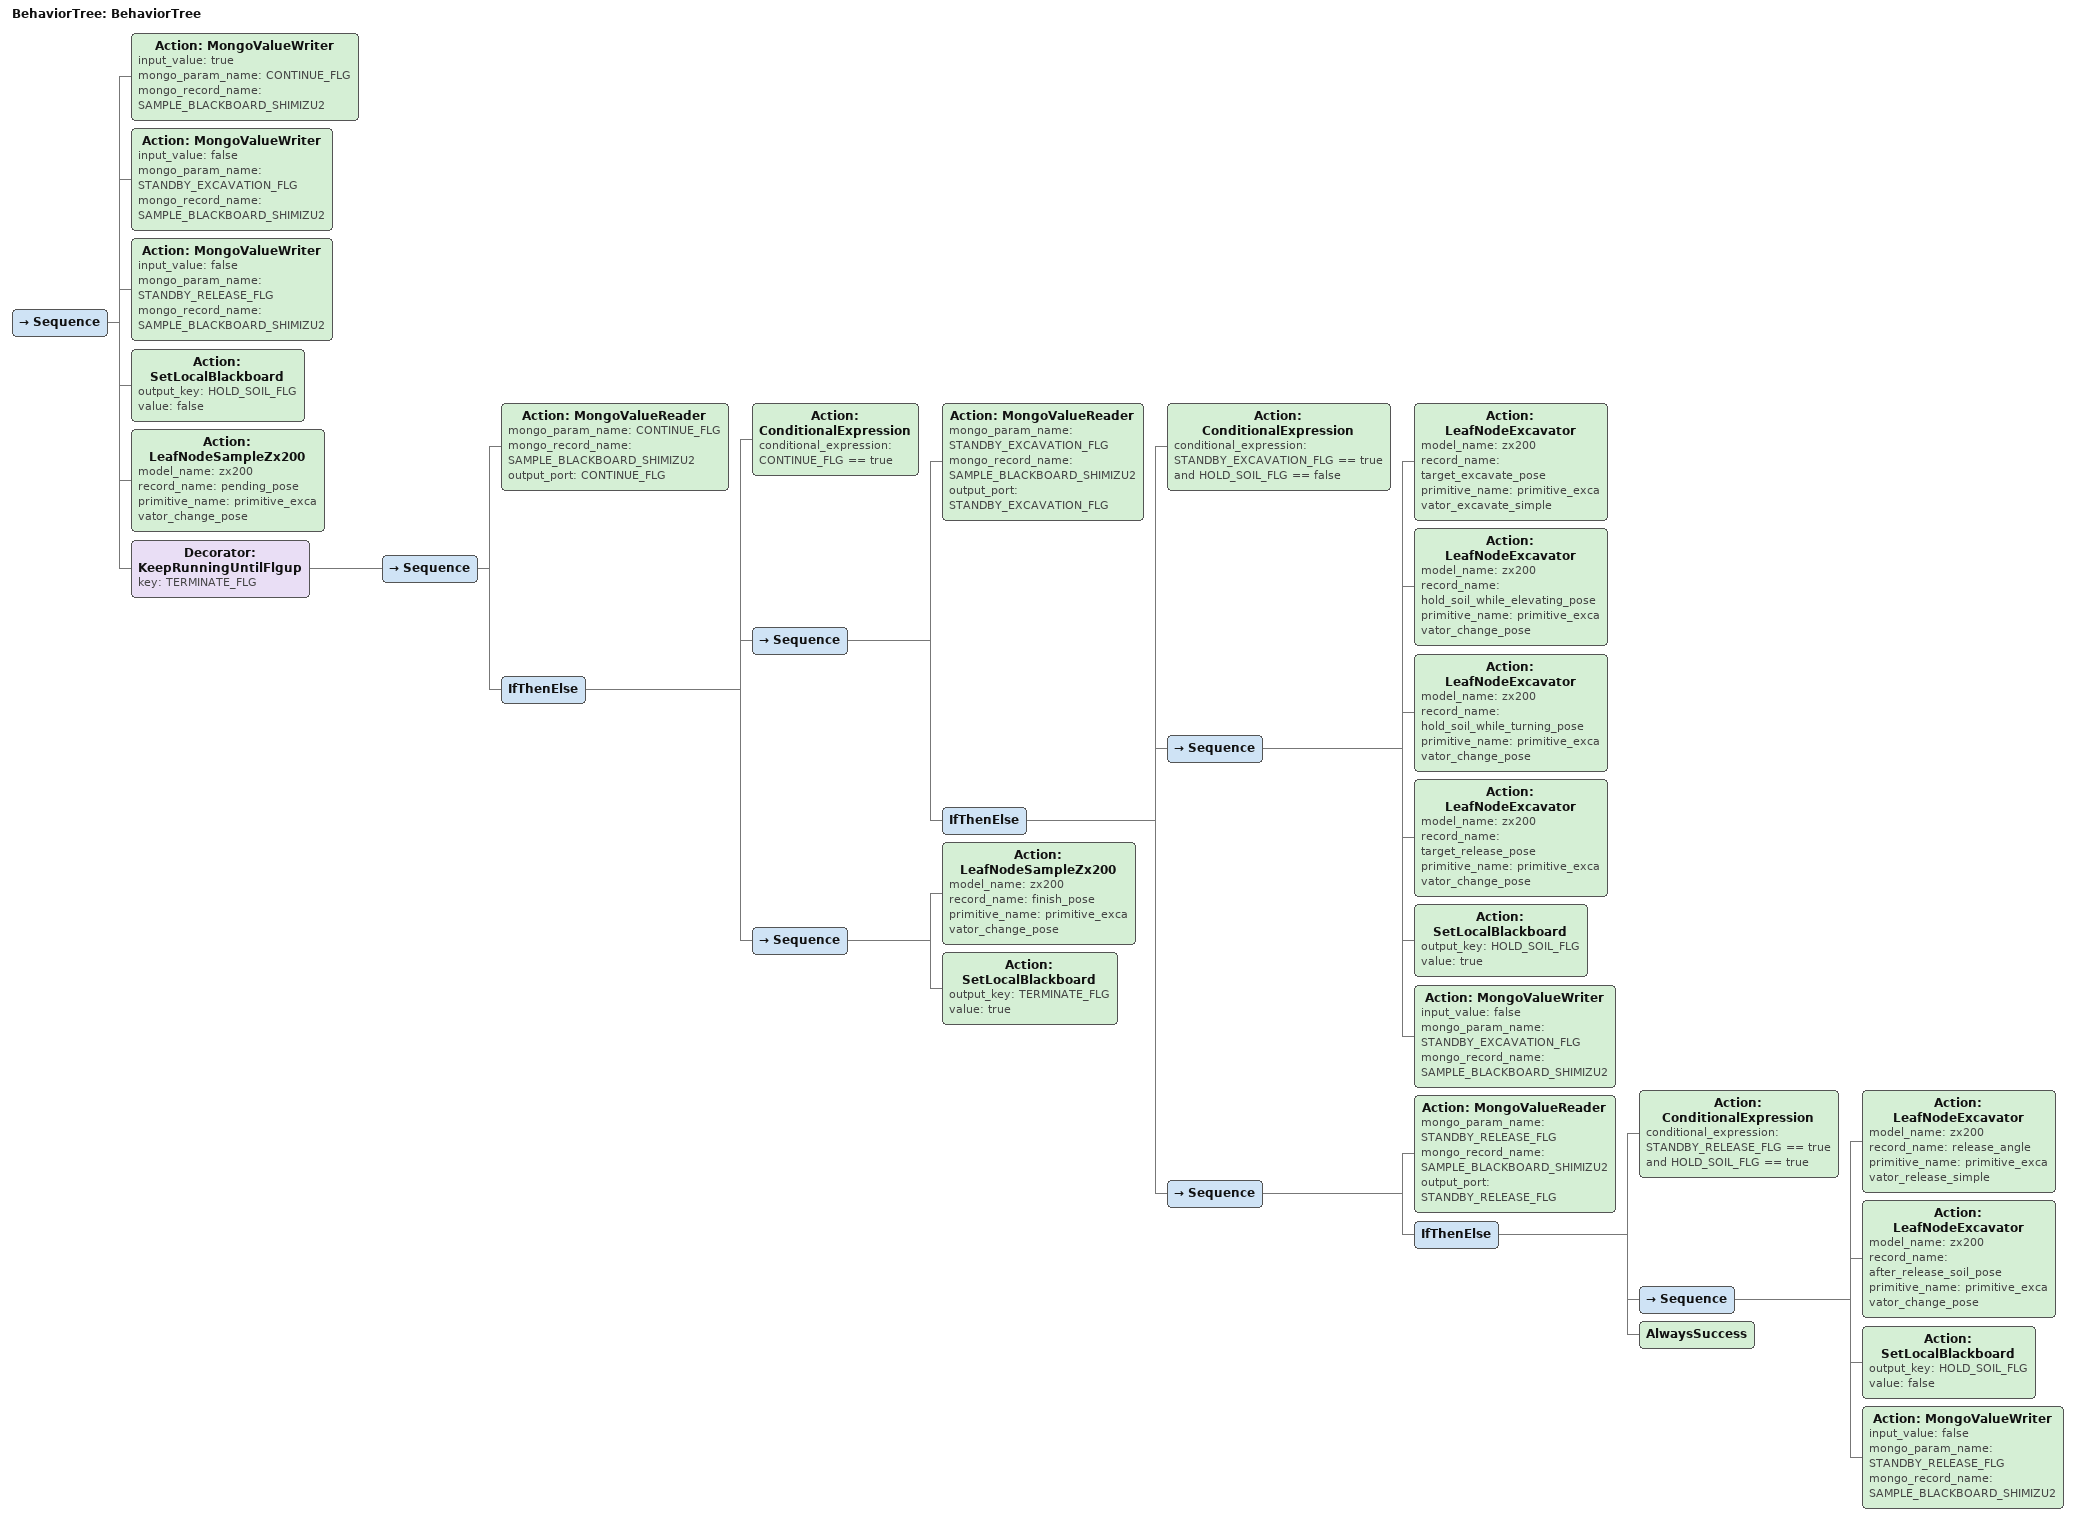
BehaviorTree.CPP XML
<?xml version="1.0"?>
<root main_tree_to_execute="BehaviorTree">
    <BehaviorTree ID="BehaviorTree">
        <Sequence>
            <Action ID="MongoValueWriter" input_value="true" mongo_param_name="CONTINUE_FLG" mongo_record_name="SAMPLE_BLACKBOARD_SHIMIZU2"/>
            <Action ID="MongoValueWriter" input_value="false" mongo_param_name="STANDBY_EXCAVATION_FLG" mongo_record_name="SAMPLE_BLACKBOARD_SHIMIZU2"/>
            <Action ID="MongoValueWriter" input_value="false" mongo_param_name="STANDBY_RELEASE_FLG" mongo_record_name="SAMPLE_BLACKBOARD_SHIMIZU2"/>
            <Action ID="SetLocalBlackboard" output_key="HOLD_SOIL_FLG" value="false"/>
            <Action  model_name="zx200" ID="LeafNodeSampleZx200" record_name="pending_pose" primitive_name="primitive_excavator_change_pose"/>
            <Decorator ID="KeepRunningUntilFlgup" key="TERMINATE_FLG">
                <Sequence>
                    <Action ID="MongoValueReader" mongo_param_name="CONTINUE_FLG" mongo_record_name="SAMPLE_BLACKBOARD_SHIMIZU2" output_port="CONTINUE_FLG"/>
                    <IfThenElse>
                        <Action ID="ConditionalExpression" conditional_expression="CONTINUE_FLG == true"/>
                        <Sequence>
                            <Action ID="MongoValueReader" mongo_param_name="STANDBY_EXCAVATION_FLG" mongo_record_name="SAMPLE_BLACKBOARD_SHIMIZU2" output_port="STANDBY_EXCAVATION_FLG"/>
                            <IfThenElse>
                                <Action ID="ConditionalExpression" conditional_expression="STANDBY_EXCAVATION_FLG == true and HOLD_SOIL_FLG == false"/>
                                <Sequence>
                                    <Action  model_name="zx200" ID="LeafNodeExcavator" record_name="target_excavate_pose" primitive_name="primitive_excavator_excavate_simple"/>
                                    <Action  model_name="zx200" ID="LeafNodeExcavator" record_name="hold_soil_while_elevating_pose" primitive_name="primitive_excavator_change_pose"/>
                                    <Action  model_name="zx200" ID="LeafNodeExcavator" record_name="hold_soil_while_turning_pose" primitive_name="primitive_excavator_change_pose"/>
                                    <Action  model_name="zx200" ID="LeafNodeExcavator" record_name="target_release_pose" primitive_name="primitive_excavator_change_pose"/>
                                    <Action ID="SetLocalBlackboard" output_key="HOLD_SOIL_FLG" value="true"/>
                                    <Action ID="MongoValueWriter" input_value="false" mongo_param_name="STANDBY_EXCAVATION_FLG" mongo_record_name="SAMPLE_BLACKBOARD_SHIMIZU2"/>
                                </Sequence>
                                <Sequence>
                                    <Action ID="MongoValueReader" mongo_param_name="STANDBY_RELEASE_FLG" mongo_record_name="SAMPLE_BLACKBOARD_SHIMIZU2" output_port="STANDBY_RELEASE_FLG"/>
                                    <IfThenElse>
                                        <Action ID="ConditionalExpression" conditional_expression="STANDBY_RELEASE_FLG == true and HOLD_SOIL_FLG == true"/>
                                        <Sequence>
                                            <Action  model_name="zx200" ID="LeafNodeExcavator" record_name="release_angle" primitive_name="primitive_excavator_release_simple"/>
                                            <Action  model_name="zx200" ID="LeafNodeExcavator" record_name="after_release_soil_pose" primitive_name="primitive_excavator_change_pose"/>
                                            <Action ID="SetLocalBlackboard" output_key="HOLD_SOIL_FLG" value="false"/>
                                            <Action ID="MongoValueWriter" input_value="false" mongo_param_name="STANDBY_RELEASE_FLG" mongo_record_name="SAMPLE_BLACKBOARD_SHIMIZU2"/>
                                        </Sequence>
                                        <AlwaysSuccess/>
                                    </IfThenElse>
                                </Sequence>
                            </IfThenElse>
                        </Sequence>
                        <Sequence>
                            <Action  model_name="zx200" ID="LeafNodeSampleZx200" record_name="finish_pose" primitive_name="primitive_excavator_change_pose"/>
                            <Action ID="SetLocalBlackboard" output_key="TERMINATE_FLG" value="true"/>
                        </Sequence>
                    </IfThenElse>
                </Sequence>
            </Decorator>
        </Sequence>
    </BehaviorTree>
</root>
